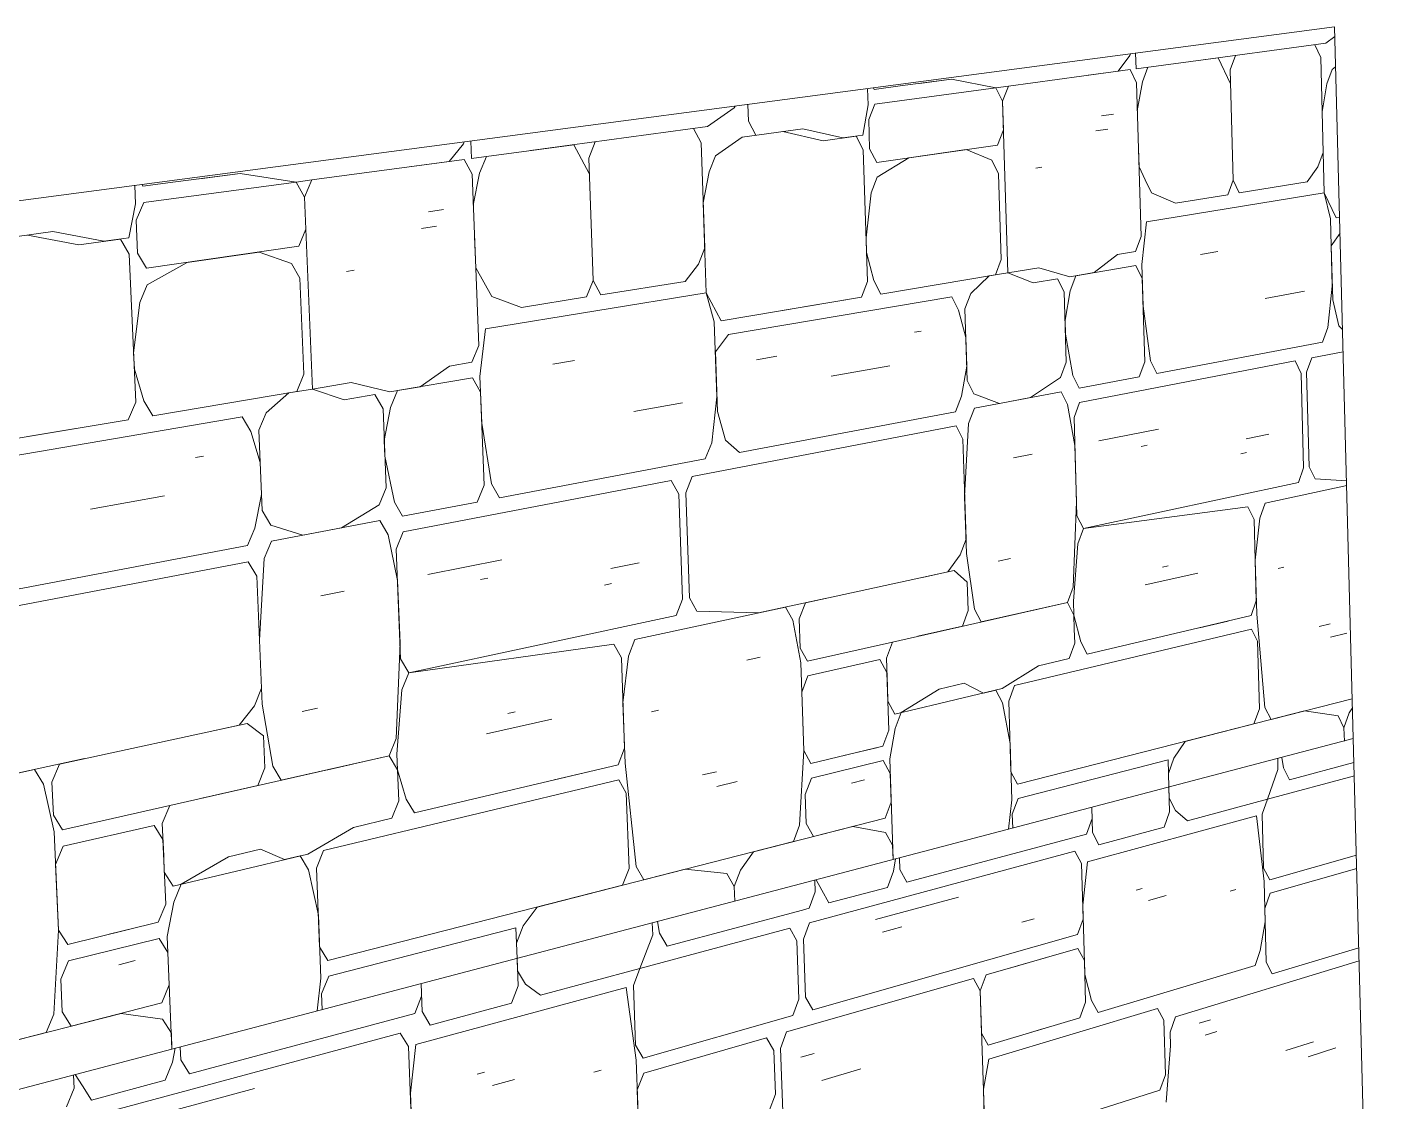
# Model space of a CAD drawing. Header units: inches. Extents: x 490.8 to 498.2, y -67.1 to -6.9.
# Drawn here: x 491.1469 to 491.2753, y -7.5239 to -7.4216 of the extents above; entities that cross this region are included whole.
import ezdxf

# ---------------------------------------------------------------- set-up
doc = ezdxf.new("R2010")
doc.units = ezdxf.units.IN
doc.header["$MEASUREMENT"] = 0
for name, color, linetype, lineweight in [('A-WALL', 113, 'Continuous', 13), ('A-WALL-PATT', 111, 'Continuous', 13), ('L-SITE-WALL', 31, 'Continuous', 13)]:
    doc.layers.add(name, color=color, linetype=linetype, lineweight=lineweight)

# ---------------------------------------------------------------- blocks, each defined once
blk = doc.blocks.new('FP_4-Entry')
at = {"layer": 'A-WALL-PATT', "lineweight": 9}
for p, q in [((491.27049, -7.42315), (491.27135, -7.4225)), ((491.25189, -7.42417), (491.25183, -7.42433)), ((491.25243, -7.42559), (491.25239, -7.42411)), ((491.25693, -7.42498), (491.27049, -7.42315)), ((491.26943, -7.42329), (491.27, -7.42451)), ((491.25073, -7.42582), (491.25183, -7.42433)), ((491.26025, -7.42453), (491.25243, -7.42559)), ((491.25304, -7.42684), (491.25356, -7.42543)), ((491.26142, -7.42701), (491.26025, -7.42453)), ((491.26138, -7.4257), (491.26189, -7.42431)), ((491.27, -7.42451), (491.27024, -7.43354)), ((491.27142, -7.4254), (491.27109, -7.42566)), ((491.23486, -7.42658), (491.22999, -7.42722)), ((491.23182, -7.42698), (491.23486, -7.42658)), ((491.23486, -7.42658), (491.23909, -7.42739)), ((491.25187, -7.42566), (491.24028, -7.42723)), ((491.24787, -7.4262), (491.25073, -7.42582)), ((491.25187, -7.42566), (491.25247, -7.42692)), ((491.26138, -7.4257), (491.26167, -7.43618)), ((491.27109, -7.42566), (491.27059, -7.42702)), ((491.22694, -7.42903), (491.22689, -7.42748)), ((491.22745, -7.4274), (491.22752, -7.42755)), ((491.22752, -7.42755), (491.22999, -7.42722)), ((491.23909, -7.42739), (491.22756, -7.42894)), ((491.23909, -7.42739), (491.24028, -7.42723)), ((491.23909, -7.42739), (491.23973, -7.42867)), ((491.23973, -7.42867), (491.24028, -7.42723)), ((491.25247, -7.42692), (491.2529, -7.44156)), ((491.25304, -7.42684), (491.25255, -7.42959)), ((491.27059, -7.42702), (491.27013, -7.42967)), ((491.21164, -7.43109), (491.2142, -7.42931)), ((491.2142, -7.42931), (491.21427, -7.42915)), ((491.21549, -7.42899), (491.21555, -7.43056)), ((491.22642, -7.43191), (491.22694, -7.42903)), ((491.22699, -7.43042), (491.22756, -7.42894)), ((491.23973, -7.42867), (491.24024, -7.44501)), ((491.23981, -7.4314), (491.23973, -7.42867)), ((491.21555, -7.43056), (491.21624, -7.4319)), ((491.22699, -7.43042), (491.22708, -7.43321)), ((491.24914, -7.43007), (491.25028, -7.42991)), ((491.27013, -7.42967), (491.27034, -7.4374)), ((491.1948, -7.43336), (491.21164, -7.43109)), ((491.21033, -7.43127), (491.21104, -7.43262)), ((491.22072, -7.43129), (491.21495, -7.43208)), ((491.21881, -7.43155), (491.22266, -7.43243)), ((491.22072, -7.43129), (491.22454, -7.43217)), ((491.22454, -7.43217), (491.22642, -7.43191)), ((491.23981, -7.4314), (491.23926, -7.43285)), ((491.2486, -7.4315), (491.24975, -7.43133)), ((491.18708, -7.43441), (491.18844, -7.43272)), ((491.18851, -7.43255), (491.18844, -7.43272)), ((491.1892, -7.43412), (491.18914, -7.43247)), ((491.19893, -7.43281), (491.1892, -7.43412)), ((491.2004, -7.43554), (491.19893, -7.43281)), ((491.20035, -7.43408), (491.20098, -7.43253)), ((491.21104, -7.43262), (491.21139, -7.44264)), ((491.21495, -7.43208), (491.2124, -7.43387)), ((491.22266, -7.43243), (491.22579, -7.43199)), ((491.22579, -7.43199), (491.22646, -7.4333)), ((491.22775, -7.43452), (491.23926, -7.43285)), ((491.25263, -7.43225), (491.25271, -7.43491)), ((491.1885, -7.43422), (491.174, -7.43617)), ((491.1835, -7.43489), (491.18708, -7.43441)), ((491.1885, -7.43422), (491.18926, -7.43561)), ((491.18997, -7.43551), (491.19061, -7.43393)), ((491.20035, -7.43408), (491.20078, -7.44575)), ((491.2124, -7.43387), (491.2118, -7.43539)), ((491.22646, -7.4333), (491.22687, -7.44584)), ((491.22708, -7.43321), (491.22775, -7.43452)), ((491.22779, -7.43591), (491.23082, -7.43407)), ((491.23082, -7.43407), (491.23628, -7.43328)), ((491.23628, -7.43328), (491.23871, -7.4343)), ((491.23871, -7.4343), (491.23935, -7.43558)), ((491.26974, -7.43491), (491.27024, -7.43354)), ((491.16718, -7.43554), (491.16105, -7.43635)), ((491.16336, -7.43605), (491.16718, -7.43554)), ((491.16718, -7.43554), (491.17251, -7.43637)), ((491.18926, -7.43561), (491.18989, -7.45193)), ((491.18997, -7.43551), (491.18937, -7.43858)), ((491.2118, -7.43539), (491.21124, -7.43835)), ((491.2396, -7.44375), (491.23935, -7.43558)), ((491.24289, -7.43505), (491.24347, -7.43496)), ((491.25271, -7.43491), (491.25331, -7.43616)), ((491.26974, -7.43491), (491.26871, -7.43636)), ((491.15722, -7.43844), (491.15715, -7.4367)), ((491.15785, -7.43661), (491.15794, -7.43677)), ((491.15794, -7.43677), (491.16105, -7.43635)), ((491.17251, -7.43637), (491.15801, -7.43833)), ((491.17251, -7.43637), (491.174, -7.43617)), ((491.17251, -7.43637), (491.17332, -7.4378)), ((491.17332, -7.4378), (491.174, -7.43617)), ((491.22722, -7.43739), (491.22779, -7.43591)), ((491.25331, -7.43616), (491.25391, -7.4374)), ((491.26167, -7.43618), (491.26116, -7.43757)), ((491.26167, -7.43618), (491.26225, -7.4374)), ((491.26871, -7.43636), (491.26225, -7.4374)), ((491.15729, -7.44), (491.15801, -7.43833)), ((491.17332, -7.4378), (491.17406, -7.45607)), ((491.17344, -7.44085), (491.17332, -7.4378)), ((491.22722, -7.43739), (491.22674, -7.44167)), ((491.25342, -7.44014), (491.27034, -7.4374)), ((491.25619, -7.43837), (491.25391, -7.4374)), ((491.26116, -7.43757), (491.25619, -7.43837)), ((491.27034, -7.4374), (491.27146, -7.43979)), ((491.27034, -7.4374), (491.27093, -7.43988)), ((491.15658, -7.44168), (491.15722, -7.43844)), ((491.18511, -7.43919), (491.18654, -7.43899)), ((491.21124, -7.43835), (491.21154, -7.44693)), ((491.15729, -7.44), (491.15743, -7.44313)), ((491.17344, -7.44085), (491.17276, -7.44248)), ((491.18445, -7.44079), (491.18588, -7.44058)), ((491.25342, -7.44014), (491.25298, -7.44421)), ((491.27093, -7.43988), (491.2711, -7.44629)), ((491.27146, -7.43979), (491.2718, -7.43974)), ((491.14937, -7.44109), (491.14206, -7.44209)), ((491.14695, -7.44142), (491.15183, -7.44234)), ((491.14937, -7.44109), (491.15421, -7.44201)), ((491.15183, -7.44234), (491.15579, -7.44179)), ((491.15421, -7.44201), (491.15658, -7.44168)), ((491.15579, -7.44179), (491.15664, -7.44324)), ((491.18949, -7.44155), (491.1896, -7.44452)), ((491.22674, -7.44167), (491.22678, -7.44306)), ((491.25237, -7.44298), (491.2529, -7.44156)), ((491.27184, -7.44124), (491.271, -7.44245)), ((491.15664, -7.44324), (491.15725, -7.45731)), ((491.15743, -7.44313), (491.15828, -7.44458)), ((491.15828, -7.44458), (491.17276, -7.44248)), ((491.16215, -7.44402), (491.16901, -7.44303)), ((491.16901, -7.44303), (491.17208, -7.44412)), ((491.21079, -7.44418), (491.21139, -7.44264)), ((491.22678, -7.44306), (491.22749, -7.44574)), ((491.24843, -7.44499), (491.25067, -7.44327)), ((491.25067, -7.44327), (491.25237, -7.44298)), ((491.25856, -7.44327), (491.26021, -7.44299)), ((491.271, -7.44245), (491.27114, -7.44757)), ((491.15834, -7.44614), (491.16215, -7.44402)), ((491.17208, -7.44412), (491.17288, -7.44553)), ((491.1896, -7.44452), (491.19036, -7.4459)), ((491.21079, -7.44418), (491.20952, -7.44582)), ((491.23905, -7.44521), (491.2396, -7.44375)), ((491.24024, -7.44501), (491.24317, -7.44452)), ((491.24317, -7.44452), (491.24612, -7.44538)), ((491.25241, -7.44431), (491.2467, -7.44528)), ((491.25241, -7.44431), (491.25301, -7.44554)), ((491.25298, -7.44421), (491.25309, -7.44819)), ((491.17326, -7.45467), (491.17288, -7.44553)), ((491.17732, -7.44487), (491.17805, -7.44476)), ((491.19036, -7.4459), (491.19112, -7.44727)), ((491.20078, -7.44575), (491.20015, -7.44731)), ((491.20078, -7.44575), (491.20151, -7.4471)), ((491.20952, -7.44582), (491.20151, -7.4471)), ((491.22687, -7.44584), (491.2263, -7.44734)), ((491.22749, -7.44574), (491.22816, -7.44703)), ((491.22816, -7.44703), (491.23905, -7.44521)), ((491.23846, -7.44531), (491.23671, -7.44697)), ((491.24024, -7.44501), (491.23846, -7.44531)), ((491.23846, -7.44531), (491.23905, -7.44521)), ((491.24263, -7.44597), (491.24024, -7.44501)), ((491.24496, -7.44557), (491.24263, -7.44597)), ((491.24496, -7.44557), (491.24558, -7.44682)), ((491.24612, -7.44538), (491.24843, -7.44499)), ((491.24616, -7.44672), (491.2467, -7.44528)), ((491.25325, -7.45349), (491.25301, -7.44554)), ((491.15763, -7.44782), (491.15834, -7.44614)), ((491.19053, -7.45034), (491.21154, -7.44693)), ((491.19397, -7.4483), (491.19112, -7.44727)), ((491.20015, -7.44731), (491.19397, -7.4483)), ((491.21154, -7.44693), (491.21295, -7.44957)), ((491.21154, -7.44693), (491.2123, -7.44968)), ((491.21365, -7.45088), (491.23491, -7.44728)), ((491.23491, -7.44728), (491.23555, -7.44855)), ((491.23615, -7.44844), (491.23671, -7.44697)), ((491.24579, -7.45353), (491.24558, -7.44682)), ((491.24616, -7.44672), (491.24567, -7.44951)), ((491.26471, -7.44744), (491.26846, -7.44677)), ((491.2711, -7.44629), (491.27068, -7.45023)), ((491.15763, -7.44782), (491.15705, -7.45263)), ((491.21295, -7.44957), (491.2263, -7.44734)), ((491.2263, -7.44734), (491.21875, -7.4486)), ((491.23555, -7.44855), (491.23624, -7.45118)), ((491.23615, -7.44844), (491.23637, -7.45527)), ((491.25309, -7.44819), (491.25381, -7.45338)), ((491.27114, -7.44757), (491.27173, -7.45004)), ((491.2123, -7.44968), (491.21255, -7.4568)), ((491.24567, -7.44951), (491.24571, -7.45085)), ((491.19053, -7.45034), (491.19, -7.45489)), ((491.21365, -7.45088), (491.2124, -7.45253)), ((491.23136, -7.45065), (491.23197, -7.45055)), ((491.24571, -7.45085), (491.24641, -7.45477)), ((491.27068, -7.45023), (491.27018, -7.45161)), ((491.27173, -7.45004), (491.27208, -7.45039)), ((491.18924, -7.45353), (491.18989, -7.45193)), ((491.23624, -7.45118), (491.23633, -7.45391)), ((491.25441, -7.4546), (491.27018, -7.45161)), ((491.15705, -7.45263), (491.15712, -7.45419)), ((491.18712, -7.45389), (491.18924, -7.45353)), ((491.19695, -7.45372), (491.19901, -7.45337)), ((491.2124, -7.45253), (491.2126, -7.45822)), ((491.21633, -7.45328), (491.21825, -7.45294)), ((491.24525, -7.45498), (491.24579, -7.45353)), ((491.24706, -7.45734), (491.26756, -7.4534)), ((491.25272, -7.45492), (491.25325, -7.45349)), ((491.25441, -7.4546), (491.25381, -7.45338)), ((491.26756, -7.4534), (491.26813, -7.45459)), ((491.26916, -7.4531), (491.26866, -7.45448)), ((491.26916, -7.4531), (491.27214, -7.45253)), ((491.15712, -7.45419), (491.15803, -7.45718)), ((491.17258, -7.45632), (491.17326, -7.45467)), ((491.1893, -7.45501), (491.18217, -7.45622)), ((491.18432, -7.45586), (491.18712, -7.45389)), ((491.1893, -7.45501), (491.19006, -7.45637)), ((491.19, -7.45489), (491.19017, -7.45933)), ((491.22341, -7.45485), (491.229, -7.45385)), ((491.23633, -7.45391), (491.23581, -7.45675)), ((491.24238, -7.45688), (491.24525, -7.45498)), ((491.24641, -7.45477), (491.24702, -7.456)), ((491.24702, -7.456), (491.25272, -7.45492)), ((491.26813, -7.45459), (491.26837, -7.46358)), ((491.26866, -7.45448), (491.2689, -7.46347)), ((491.17406, -7.45607), (491.17183, -7.45644)), ((491.17406, -7.45607), (491.17775, -7.45545)), ((491.17707, -7.45709), (491.17406, -7.45607)), ((491.17775, -7.45545), (491.18144, -7.45635)), ((491.18144, -7.45635), (491.18432, -7.45586)), ((491.1815, -7.45784), (491.18217, -7.45622)), ((491.23637, -7.45527), (491.23701, -7.45652)), ((491.15725, -7.45731), (491.15654, -7.459)), ((491.15803, -7.45718), (491.15888, -7.45861)), ((491.15888, -7.45861), (491.17258, -7.45632)), ((491.17183, -7.45644), (491.16965, -7.45835)), ((491.17183, -7.45644), (491.17258, -7.45632)), ((491.17999, -7.45659), (491.17707, -7.45709)), ((491.17999, -7.45659), (491.18078, -7.45797)), ((491.1904, -7.46523), (491.19006, -7.45637)), ((491.20463, -7.45822), (491.20927, -7.45739)), ((491.21255, -7.4568), (491.21205, -7.46119)), ((491.23581, -7.45675), (491.23526, -7.45823)), ((491.23701, -7.45652), (491.23943, -7.45744)), ((491.24529, -7.45633), (491.23705, -7.45789)), ((491.23943, -7.45744), (491.24238, -7.45688)), ((491.24529, -7.45633), (491.24591, -7.45756)), ((491.24591, -7.45756), (491.24661, -7.46146)), ((491.24653, -7.45878), (491.24706, -7.45734)), ((491.14055, -7.46328), (491.16739, -7.45873)), ((491.16739, -7.45873), (491.16821, -7.46013)), ((491.16896, -7.46), (491.16965, -7.45835)), ((491.18108, -7.46547), (491.18078, -7.45797)), ((491.1815, -7.45784), (491.1809, -7.46097)), ((491.2126, -7.45822), (491.21335, -7.46095)), ((491.21469, -7.46212), (491.23526, -7.45823)), ((491.2365, -7.45936), (491.23705, -7.45789)), ((491.24681, -7.46814), (491.24653, -7.45878)), ((491.13965, -7.46182), (491.15654, -7.459)), ((491.15654, -7.459), (491.147, -7.46059)), ((491.16821, -7.46013), (491.16909, -7.46306)), ((491.16896, -7.46), (491.16928, -7.46764)), ((491.19017, -7.45933), (491.1911, -7.4651)), ((491.21018, -7.46441), (491.2353, -7.45959)), ((491.2353, -7.45959), (491.23594, -7.46084)), ((491.2365, -7.45936), (491.23612, -7.46629)), ((491.2489, -7.461), (491.25456, -7.45988)), ((491.1809, -7.46097), (491.18096, -7.46247)), ((491.21205, -7.46119), (491.21144, -7.46273)), ((491.21335, -7.46095), (491.21469, -7.46212)), ((491.23594, -7.46084), (491.23625, -7.47037)), ((491.25291, -7.46153), (491.25348, -7.46142)), ((491.2629, -7.46082), (491.26506, -7.46038)), ((491.16294, -7.46259), (491.16371, -7.46246)), ((491.18096, -7.46247), (491.18186, -7.46683)), ((491.24078, -7.46262), (491.24254, -7.46227)), ((491.24661, -7.46146), (491.24677, -7.4668)), ((491.26239, -7.46223), (491.26294, -7.46212)), ((491.16909, -7.46306), (491.16921, -7.46612)), ((491.19186, -7.46644), (491.21144, -7.46273)), ((491.26837, -7.46358), (491.26788, -7.46497)), ((491.2689, -7.46347), (491.26947, -7.46463)), ((491.1827, -7.46968), (491.20821, -7.46479)), ((491.18975, -7.46684), (491.1904, -7.46523)), ((491.19186, -7.46644), (491.1911, -7.4651)), ((491.20821, -7.46479), (491.20892, -7.46609)), ((491.21018, -7.46441), (491.20958, -7.46596)), ((491.24742, -7.46935), (491.26788, -7.46497)), ((491.27247, -7.46527), (491.2647, -7.46695)), ((491.26947, -7.46463), (491.27246, -7.4648)), ((491.15294, -7.4675), (491.15999, -7.46623)), ((491.16921, -7.46612), (491.16859, -7.46931)), ((491.18041, -7.4671), (491.18108, -7.46547)), ((491.20892, -7.46609), (491.20928, -7.47608)), ((491.20958, -7.46596), (491.20993, -7.47594)), ((491.23612, -7.46629), (491.23629, -7.47173)), ((491.16928, -7.46764), (491.17009, -7.46903)), ((491.17683, -7.46929), (491.18041, -7.4671)), ((491.18186, -7.46683), (491.18264, -7.46819)), ((491.18264, -7.46819), (491.18975, -7.46684)), ((491.24677, -7.4668), (491.24643, -7.47493)), ((491.26308, -7.4673), (491.24742, -7.46935)), ((491.26308, -7.4673), (491.26366, -7.46848)), ((491.2642, -7.46836), (491.2647, -7.46695)), ((491.17009, -7.46903), (491.17314, -7.46999)), ((491.18047, -7.4686), (491.17016, -7.47055)), ((491.18047, -7.4686), (491.18126, -7.46996)), ((491.24742, -7.46935), (491.24681, -7.46814)), ((491.26387, -7.47623), (491.26366, -7.46848)), ((491.2642, -7.46836), (491.26376, -7.47235)), ((491.16859, -7.46931), (491.1679, -7.47098)), ((491.17314, -7.46999), (491.17683, -7.46929)), ((491.18126, -7.46996), (491.18216, -7.4743)), ((491.18204, -7.47131), (491.1827, -7.46968)), ((491.23625, -7.47037), (491.23569, -7.47186)), ((491.24689, -7.47081), (491.24742, -7.46935)), ((491.14195, -7.47589), (491.1679, -7.47098)), ((491.16947, -7.47222), (491.17016, -7.47055)), ((491.18245, -7.48175), (491.18204, -7.47131)), ((491.24689, -7.47081), (491.24647, -7.47627)), ((491.13624, -7.47859), (491.16796, -7.47251)), ((491.16796, -7.47251), (491.16878, -7.47389)), ((491.16947, -7.47222), (491.16903, -7.47998)), ((491.18503, -7.47373), (491.19208, -7.47232)), ((491.20247, -7.47316), (491.20515, -7.47261)), ((491.23453, -7.47348), (491.23569, -7.47186)), ((491.23629, -7.47173), (491.23706, -7.47703)), ((491.2393, -7.47245), (491.24049, -7.47219)), ((491.25494, -7.47303), (491.2555, -7.4729)), ((491.26376, -7.47235), (491.26391, -7.47752)), ((491.16878, -7.47389), (491.16923, -7.48455)), ((491.19004, -7.47421), (491.19074, -7.47407)), ((491.22097, -7.47641), (491.23513, -7.47335)), ((491.23211, -7.474), (491.23453, -7.47348)), ((491.23513, -7.47335), (491.23637, -7.47445)), ((491.2533, -7.47472), (491.25831, -7.47359)), ((491.26595, -7.47315), (491.26649, -7.47303)), ((491.17487, -7.47575), (491.17707, -7.47531)), ((491.18216, -7.4743), (491.1824, -7.48026)), ((491.20185, -7.47474), (491.20252, -7.4746)), ((491.23637, -7.47445), (491.23646, -7.47716)), ((491.2459, -7.4764), (491.24643, -7.47493)), ((491.21907, -7.47683), (491.20474, -7.47993)), ((491.20928, -7.47608), (491.20867, -7.47764)), ((491.20993, -7.47594), (491.21064, -7.47722)), ((491.21652, -7.47738), (491.22286, -7.47601)), ((491.21907, -7.47683), (491.21976, -7.47809)), ((491.22039, -7.47795), (491.22097, -7.47641)), ((491.2459, -7.4764), (491.22924, -7.48016)), ((491.2377, -7.47825), (491.2459, -7.4764)), ((491.24651, -7.4776), (491.2459, -7.4764)), ((491.24647, -7.47627), (491.24651, -7.4776)), ((491.26387, -7.47623), (491.26337, -7.47764)), ((491.18323, -7.48308), (491.20867, -7.47764)), ((491.21064, -7.47722), (491.21652, -7.47738)), ((491.22053, -7.48213), (491.21976, -7.47809)), ((491.22048, -7.48074), (491.22039, -7.47795)), ((491.23646, -7.47716), (491.23591, -7.47866)), ((491.23706, -7.47703), (491.2377, -7.47825)), ((491.24124, -7.47745), (491.243, -7.47705)), ((491.24655, -7.47893), (491.24651, -7.4776)), ((491.24651, -7.4776), (491.24717, -7.48013)), ((491.24778, -7.48132), (491.26337, -7.47764)), ((491.26391, -7.47752), (491.26469, -7.48639)), ((491.23591, -7.47866), (491.23168, -7.47961)), ((491.2329, -7.47934), (491.23471, -7.47893)), ((491.24086, -7.48431), (491.2634, -7.47893)), ((491.24655, -7.47893), (491.24659, -7.48026)), ((491.25846, -7.4788), (491.26119, -7.47816)), ((491.2634, -7.47893), (491.26398, -7.48009)), ((491.26984, -7.47868), (491.2709, -7.47843)), ((491.27093, -7.4797), (491.2725, -7.47932)), ((491.16903, -7.47998), (491.16929, -7.48607)), ((491.1824, -7.48026), (491.18203, -7.48934)), ((491.20273, -7.48036), (491.18323, -7.48308)), ((491.20273, -7.48036), (491.20346, -7.48165)), ((491.20413, -7.48151), (491.20474, -7.47993)), ((491.22116, -7.48199), (491.22924, -7.48016)), ((491.22924, -7.48016), (491.22868, -7.48168)), ((491.24659, -7.48026), (491.24606, -7.48173)), ((491.24717, -7.48013), (491.24778, -7.48132)), ((491.26416, -7.48653), (491.26398, -7.48009)), ((491.18323, -7.48308), (491.18245, -7.48175)), ((491.20377, -7.49026), (491.20346, -7.48165)), ((491.20413, -7.48151), (491.20361, -7.48596)), ((491.21538, -7.48188), (491.21667, -7.48159)), ((491.22048, -7.48074), (491.22116, -7.48199)), ((491.22806, -7.48182), (491.22121, -7.48338)), ((491.22806, -7.48182), (491.22872, -7.48305)), ((491.22868, -7.48168), (491.22877, -7.48443)), ((491.24606, -7.48173), (491.24316, -7.48241)), ((491.18257, -7.48472), (491.18323, -7.48308)), ((491.22082, -7.49049), (491.22053, -7.48213)), ((491.2289, -7.48854), (491.22872, -7.48305)), ((491.22877, -7.48443), (491.22872, -7.48305)), ((491.24316, -7.48241), (491.23968, -7.48459)), ((491.16923, -7.48455), (491.16854, -7.48623)), ((491.22063, -7.48492), (491.22121, -7.48338)), ((491.22877, -7.48443), (491.22881, -7.4858)), ((491.23368, -7.48465), (491.23608, -7.48408)), ((491.23608, -7.48408), (491.23791, -7.48501)), ((491.24032, -7.48579), (491.24086, -7.48431)), ((491.18257, -7.48472), (491.18209, -7.49083)), ((491.22063, -7.48492), (491.22082, -7.49049)), ((491.22881, -7.4858), (491.22947, -7.48703)), ((491.23008, -7.48688), (491.23368, -7.48465)), ((491.23968, -7.48459), (491.23372, -7.48601)), ((491.23791, -7.48501), (491.23909, -7.48473)), ((491.23909, -7.48473), (491.23973, -7.48594)), ((491.24032, -7.48579), (491.24052, -7.49251)), ((491.26527, -7.48754), (491.273, -7.48556)), ((491.16709, -7.48807), (491.16854, -7.48623)), ((491.16929, -7.48607), (491.17029, -7.49197)), ((491.17308, -7.48678), (491.17456, -7.48646)), ((491.19264, -7.48697), (491.19334, -7.48681)), ((491.20361, -7.48596), (491.20382, -7.4917)), ((491.20633, -7.48679), (491.207, -7.48664)), ((491.22947, -7.48703), (491.23372, -7.48601)), ((491.22951, -7.4884), (491.23008, -7.48688)), ((491.23973, -7.48594), (491.24044, -7.48983)), ((491.2571, -7.48963), (491.26846, -7.48672)), ((491.26416, -7.48653), (491.26365, -7.48795)), ((491.26469, -7.48639), (491.26527, -7.48754)), ((491.26846, -7.48672), (491.27166, -7.48718)), ((491.2727, -7.48691), (491.27221, -7.48831)), ((491.2727, -7.48691), (491.27303, -7.48642)), ((491.15001, -7.49177), (491.16785, -7.48791)), ((491.16405, -7.48873), (491.16709, -7.48807)), ((491.16785, -7.48791), (491.16942, -7.4891)), ((491.19061, -7.4889), (491.19684, -7.48749)), ((491.24115, -7.4937), (491.26365, -7.48795)), ((491.27166, -7.48718), (491.27221, -7.48831)), ((491.27221, -7.48831), (491.27225, -7.48958)), ((491.27221, -7.48831), (491.27225, -7.48958)), ((491.16942, -7.4891), (491.16954, -7.49214)), ((491.18137, -7.49099), (491.18203, -7.48934)), ((491.22833, -7.49007), (491.2289, -7.48854)), ((491.22951, -7.4884), (491.22899, -7.49129)), ((491.25603, -7.49122), (491.2571, -7.48963)), ((491.27225, -7.48958), (491.27225, -7.48958)), ((491.18209, -7.49083), (491.18215, -7.49232)), ((491.20377, -7.49026), (491.20315, -7.49186)), ((491.22042, -7.4976), (491.22082, -7.49049)), ((491.22082, -7.49049), (491.22149, -7.49173)), ((491.22149, -7.49173), (491.22833, -7.49007)), ((491.22462, -7.49097), (491.22772, -7.49022)), ((491.24044, -7.48983), (491.24061, -7.49519)), ((491.14438, -7.49299), (491.15239, -7.49125)), ((491.14928, -7.49351), (491.15001, -7.49177)), ((491.18137, -7.49099), (491.16048, -7.49572)), ((491.16954, -7.49214), (491.16886, -7.49383)), ((491.17029, -7.49197), (491.1711, -7.49332)), ((491.1711, -7.49332), (491.18137, -7.49099)), ((491.17554, -7.49231), (491.17774, -7.49181)), ((491.18215, -7.49232), (491.18137, -7.49099)), ((491.18376, -7.49643), (491.20315, -7.49186)), ((491.20382, -7.4917), (491.20486, -7.50154)), ((491.22154, -7.49312), (491.22838, -7.49144)), ((491.22838, -7.49144), (491.22904, -7.49266)), ((491.22899, -7.49129), (491.22931, -7.50087)), ((491.2412, -7.49504), (491.25547, -7.49136)), ((491.25547, -7.49136), (491.25555, -7.49397)), ((491.25551, -7.49266), (491.25603, -7.49122)), ((491.14761, -7.49229), (491.12943, -7.49622)), ((491.14761, -7.49229), (491.14848, -7.49369)), ((491.14942, -7.49664), (491.14928, -7.49351)), ((491.17512, -7.49999), (491.20321, -7.49329)), ((491.18221, -7.4938), (491.18215, -7.49232)), ((491.18215, -7.49232), (491.18299, -7.49512)), ((491.19706, -7.49329), (491.20046, -7.49249)), ((491.20321, -7.49329), (491.20393, -7.49456)), ((491.21119, -7.49281), (491.2125, -7.4925)), ((491.21255, -7.49391), (491.21449, -7.49344)), ((491.22096, -7.49466), (491.22154, -7.49312)), ((491.22534, -7.49358), (491.22658, -7.49327)), ((491.22913, -7.4954), (491.22904, -7.49266)), ((491.24052, -7.49251), (491.24115, -7.4937)), ((491.25555, -7.49397), (491.25551, -7.49266)), ((491.14949, -7.49821), (491.14848, -7.49369)), ((491.16886, -7.49383), (491.16355, -7.49502)), ((491.16508, -7.49468), (491.16735, -7.49417)), ((491.18221, -7.4938), (491.18227, -7.49529)), ((491.20419, -7.50171), (491.20393, -7.49456)), ((491.22096, -7.49466), (491.22105, -7.49744)), ((491.25555, -7.49397), (491.25555, -7.49397)), ((491.25555, -7.49397), (491.25555, -7.49397)), ((491.15029, -7.49803), (491.16048, -7.49572)), ((491.16048, -7.49572), (491.15977, -7.49743)), ((491.18227, -7.49529), (491.18161, -7.49694)), ((491.18299, -7.49512), (491.18376, -7.49643)), ((491.22913, -7.4954), (491.22856, -7.49692)), ((491.24061, -7.49519), (491.2403, -7.49798)), ((491.24065, -7.49654), (491.2412, -7.49504)), ((491.14942, -7.49664), (491.15029, -7.49803)), ((491.18161, -7.49694), (491.17798, -7.4978)), ((491.22173, -7.49867), (491.22856, -7.49692)), ((491.24069, -7.49788), (491.24065, -7.49654)), ((491.14991, -7.50758), (491.14949, -7.49821)), ((491.159, -7.49761), (491.15036, -7.49959)), ((491.159, -7.49761), (491.15984, -7.49897)), ((491.15977, -7.49743), (491.15991, -7.50051)), ((491.17798, -7.4978), (491.17364, -7.50034)), ((491.21602, -7.50013), (491.22547, -7.49771)), ((491.22042, -7.4976), (491.21984, -7.49915)), ((491.22105, -7.49744), (491.22173, -7.49867)), ((491.22547, -7.49771), (491.2286, -7.49829)), ((491.2286, -7.49829), (491.22926, -7.4995)), ((491.24069, -7.49788), (491.24069, -7.49788)), ((491.14963, -7.50133), (491.15036, -7.49959)), ((491.16011, -7.50512), (491.15984, -7.49897)), ((491.15991, -7.50051), (491.15984, -7.49897)), ((491.16609, -7.5006), (491.16911, -7.49989)), ((491.16911, -7.49989), (491.17141, -7.50087)), ((491.20558, -7.5028), (491.21984, -7.49915)), ((491.22931, -7.50087), (491.22926, -7.4995)), ((491.15991, -7.50051), (491.15997, -7.50205)), ((491.16158, -7.50322), (491.16609, -7.5006)), ((491.17364, -7.50034), (491.16616, -7.50213)), ((491.17141, -7.50087), (491.1729, -7.50052)), ((491.1729, -7.50052), (491.1737, -7.50184)), ((491.17444, -7.50167), (491.17512, -7.49999)), ((491.21478, -7.50186), (491.21602, -7.50013)), ((491.22931, -7.50087), (491.22931, -7.50087)), ((491.14963, -7.50133), (491.14991, -7.50758)), ((491.15997, -7.50205), (491.16081, -7.5034)), ((491.16081, -7.5034), (491.16616, -7.50213)), ((491.1737, -7.50184), (491.17463, -7.50617)), ((491.17444, -7.50167), (491.17475, -7.50917)), ((491.19544, -7.50539), (491.20954, -7.50179)), ((491.20419, -7.50171), (491.20358, -7.50331)), ((491.20486, -7.50154), (491.20558, -7.5028)), ((491.20954, -7.50179), (491.21349, -7.50219)), ((491.21349, -7.50219), (491.21419, -7.50343)), ((491.21478, -7.50186), (491.21419, -7.50343)), ((491.16088, -7.50493), (491.16158, -7.50322)), ((491.17554, -7.51048), (491.20358, -7.50331)), ((491.21419, -7.50343), (491.21424, -7.50483)), ((491.21419, -7.50343), (491.21424, -7.50483)), ((491.16088, -7.50493), (491.16024, -7.50819)), ((491.21424, -7.50483), (491.21424, -7.50483)), ((491.1594, -7.50684), (491.16011, -7.50512)), ((491.17463, -7.50617), (491.17487, -7.51216)), ((491.19411, -7.50719), (491.19544, -7.50539)), ((491.14946, -7.51557), (491.14991, -7.50758)), ((491.14991, -7.50758), (491.15078, -7.50894)), ((491.15078, -7.50894), (491.1594, -7.50684)), ((491.15473, -7.50798), (491.15863, -7.50703)), ((491.17561, -7.51197), (491.19342, -7.50737)), ((491.19342, -7.50737), (491.19353, -7.51028)), ((491.19348, -7.50883), (491.19411, -7.50719)), ((491.15085, -7.5105), (491.15947, -7.50838)), ((491.15947, -7.50838), (491.16031, -7.50972)), ((491.16024, -7.50819), (491.1607, -7.51891)), ((491.19353, -7.51028), (491.19348, -7.50883)), ((491.16044, -7.51279), (491.16031, -7.50972)), ((491.17475, -7.50917), (491.17554, -7.51048)), ((491.15012, -7.51225), (491.15085, -7.5105)), ((491.15565, -7.51088), (491.15721, -7.51049)), ((491.19353, -7.51028), (491.19353, -7.51028)), ((491.19353, -7.51028), (491.19353, -7.51028)), ((491.15012, -7.51225), (491.15026, -7.51537)), ((491.17487, -7.51216), (491.1745, -7.51528)), ((491.17493, -7.51366), (491.17561, -7.51197)), ((491.16044, -7.51279), (491.15973, -7.51452)), ((491.17499, -7.51515), (491.17493, -7.51366)), ((491.15112, -7.51672), (491.15973, -7.51452)), ((491.17499, -7.51515), (491.17499, -7.51515)), ((491.1439, -7.51856), (491.15585, -7.51551)), ((491.14946, -7.51557), (491.14874, -7.51733)), ((491.15026, -7.51537), (491.15112, -7.51672)), ((491.15585, -7.51551), (491.1598, -7.51605)), ((491.1598, -7.51605), (491.16064, -7.51738)), ((491.13066, -7.52195), (491.14874, -7.51733)), ((491.1607, -7.51891), (491.16064, -7.51738)), ((491.1607, -7.51891), (491.1607, -7.51891))]:
    blk.add_line(p, q, dxfattribs=at)
blk = doc.blocks.new('FP_5-Entry')
at = {"layer": 'A-WALL-PATT', "lineweight": 9}
for p, q in [((491.26593, -7.49228), (491.26591, -7.49124)), ((491.2663, -7.49114), (491.26647, -7.49214)), ((491.26647, -7.49214), (491.26704, -7.49327)), ((491.26704, -7.49327), (491.27316, -7.49164)), ((491.26593, -7.49228), (491.26493, -7.49513)), ((491.26493, -7.49513), (491.2732, -7.4929)), ((491.25555, -7.49397), (491.25561, -7.49633)), ((491.25555, -7.49397), (491.25558, -7.49502)), ((491.24829, -7.49829), (491.24822, -7.4959)), ((491.25558, -7.49502), (491.25617, -7.49618)), ((491.25731, -7.49718), (491.26493, -7.49513)), ((491.26443, -7.49655), (491.26493, -7.49513)), ((491.24772, -7.49844), (491.24825, -7.49697)), ((491.2478, -7.50108), (491.26389, -7.4967)), ((491.25561, -7.49633), (491.2551, -7.49778)), ((491.25617, -7.49618), (491.25731, -7.49718)), ((491.26389, -7.4967), (491.26461, -7.50296)), ((491.26443, -7.49655), (491.26457, -7.50168)), ((491.23061, -7.50302), (491.24772, -7.49844)), ((491.24829, -7.49829), (491.2489, -7.49945)), ((491.2489, -7.49945), (491.2551, -7.49778)), ((491.22137, -7.50688), (491.24661, -7.50007)), ((491.22934, -7.50198), (491.22955, -7.5008)), ((491.22995, -7.50181), (491.22992, -7.50071)), ((491.24661, -7.50007), (491.24723, -7.50124)), ((491.2478, -7.50108), (491.24735, -7.5052)), ((491.26515, -7.50281), (491.2734, -7.50046)), ((491.22934, -7.50198), (491.22878, -7.50351)), ((491.22995, -7.50181), (491.23061, -7.50302)), ((491.24723, -7.50124), (491.24739, -7.50653)), ((491.26457, -7.50168), (491.26515, -7.50281)), ((491.27343, -7.50172), (491.26518, -7.50408)), ((491.22187, -7.50283), (491.22191, -7.50395)), ((491.22254, -7.50378), (491.22199, -7.50279)), ((491.22254, -7.50378), (491.22321, -7.50499)), ((491.22321, -7.50499), (491.22878, -7.50351)), ((491.25245, -7.50378), (491.25301, -7.50362)), ((491.26137, -7.50388), (491.26191, -7.50373)), ((491.26461, -7.50296), (491.26471, -7.50679)), ((491.22191, -7.50395), (491.22133, -7.5055)), ((491.22764, -7.50657), (491.23552, -7.50443)), ((491.25361, -7.50477), (491.25529, -7.5043)), ((491.26468, -7.50552), (491.26518, -7.50408)), ((491.20781, -7.50911), (491.2207, -7.50567)), ((491.22133, -7.5055), (491.2207, -7.50567)), ((491.24735, -7.5052), (491.24755, -7.5118)), ((491.26468, -7.50552), (491.26482, -7.51063)), ((491.20521, -7.51124), (491.21948, -7.50739)), ((491.20644, -7.50804), (491.20639, -7.5069)), ((491.20688, -7.50677), (491.2071, -7.50787)), ((491.22016, -7.50861), (491.21948, -7.50739)), ((491.22137, -7.50688), (491.22079, -7.50844)), ((491.2283, -7.50777), (491.23013, -7.50727)), ((491.24156, -7.50682), (491.24273, -7.5065)), ((491.24739, -7.50653), (491.24685, -7.50801)), ((491.26471, -7.50679), (491.26425, -7.50951)), ((491.20644, -7.50804), (491.20521, -7.51124)), ((491.2071, -7.50787), (491.20781, -7.50911)), ((491.22035, -7.51415), (491.22016, -7.50861)), ((491.22079, -7.50844), (491.22098, -7.51397)), ((491.24685, -7.50801), (491.22166, -7.51518)), ((491.23816, -7.51184), (491.24689, -7.50933)), ((491.24051, -7.51116), (491.24401, -7.51016)), ((491.24689, -7.50933), (491.24751, -7.51049)), ((491.26425, -7.50951), (491.26375, -7.51095)), ((491.27363, -7.50926), (491.26539, -7.51174)), ((491.19353, -7.51028), (491.19363, -7.5129)), ((491.19353, -7.51028), (491.19358, -7.51145)), ((491.19358, -7.51145), (491.19433, -7.51272)), ((491.19576, -7.51379), (491.20521, -7.51124)), ((491.2046, -7.51285), (491.20521, -7.51124)), ((491.24751, -7.51049), (491.24763, -7.51444)), ((491.24881, -7.51542), (491.26375, -7.51095)), ((491.27366, -7.51051), (491.25618, -7.51583)), ((491.26539, -7.51174), (491.26482, -7.51063)), ((491.18451, -7.51534), (491.18441, -7.51268)), ((491.19433, -7.51272), (491.19576, -7.51379)), ((491.21918, -7.51728), (491.23697, -7.51218)), ((491.23697, -7.51218), (491.23761, -7.51335)), ((491.23761, -7.51335), (491.23816, -7.51184)), ((491.24755, -7.5118), (491.2482, -7.51427)), ((491.1838, -7.51553), (491.18445, -7.51387)), ((491.18391, -7.51848), (491.20393, -7.51303)), ((491.19363, -7.5129), (491.193, -7.51454)), ((491.20393, -7.51303), (491.20486, -7.51996)), ((491.2046, -7.51285), (491.20481, -7.51854)), ((491.22098, -7.51397), (491.22166, -7.51518)), ((491.23773, -7.51738), (491.23761, -7.51335)), ((491.23761, -7.51335), (491.23803, -7.52675)), ((491.18451, -7.51534), (491.18528, -7.51662)), ((491.18528, -7.51662), (491.193, -7.51454)), ((491.21977, -7.51572), (491.22035, -7.51415)), ((491.23841, -7.51988), (491.25448, -7.51503)), ((491.24763, -7.51444), (491.24709, -7.51593)), ((491.2482, -7.51427), (491.24881, -7.51542)), ((491.25448, -7.51503), (491.25507, -7.51616)), ((491.16236, -7.52127), (491.1838, -7.51553)), ((491.20552, -7.51977), (491.21977, -7.51572)), ((491.24709, -7.51593), (491.23837, -7.51854)), ((491.25507, -7.51616), (491.25522, -7.52136)), ((491.25618, -7.51583), (491.25566, -7.51729)), ((491.25842, -7.51645), (491.25952, -7.51611)), ((491.15073, -7.52594), (491.18242, -7.51739)), ((491.18242, -7.51739), (491.1832, -7.51867)), ((491.21728, -7.51783), (491.20558, -7.52119)), ((491.21796, -7.51904), (491.21728, -7.51783)), ((491.2186, -7.51885), (491.21918, -7.51728)), ((491.23837, -7.51854), (491.23773, -7.51738)), ((491.24072, -7.51783), (491.24364, -7.51696)), ((491.2557, -7.51859), (491.25566, -7.51729)), ((491.25901, -7.51757), (491.2601, -7.51723)), ((491.16076, -7.52015), (491.16101, -7.51883)), ((491.16153, -7.51994), (491.16147, -7.51871)), ((491.1832, -7.51867), (491.18344, -7.52456)), ((491.18391, -7.51848), (491.18338, -7.52309)), ((491.20481, -7.51854), (491.20552, -7.51977)), ((491.21811, -7.5232), (491.21796, -7.51904)), ((491.2186, -7.51885), (491.21908, -7.5327)), ((491.2553, -7.52395), (491.2557, -7.51859)), ((491.26667, -7.51904), (491.26931, -7.51821)), ((491.26882, -7.51964), (491.27144, -7.5188)), ((491.16076, -7.52015), (491.16005, -7.52188)), ((491.16153, -7.51994), (491.16236, -7.52127)), ((491.20486, -7.51996), (491.20502, -7.52422)), ((491.22054, -7.51969), (491.2218, -7.51932)), ((491.2379, -7.52273), (491.23841, -7.51988)), ((491.15133, -7.52138), (491.15139, -7.52263)), ((491.15218, -7.52242), (491.15148, -7.52134)), ((491.18974, -7.52131), (491.19044, -7.52112)), ((491.20084, -7.5211), (491.20152, -7.52091)), ((491.20496, -7.5228), (491.20558, -7.52119)), ((491.22252, -7.52189), (491.22625, -7.52078)), ((491.25522, -7.52136), (491.2547, -7.52283)), ((491.15139, -7.52263), (491.15066, -7.52439)), ((491.15218, -7.52242), (491.15304, -7.52376)), ((491.15304, -7.52376), (491.16005, -7.52188)), ((491.15864, -7.52536), (491.16855, -7.52266)), ((491.19119, -7.52238), (491.19328, -7.52179)), ((491.20496, -7.5228), (491.20517, -7.52847)), ((491.23799, -7.52541), (491.2379, -7.52273)), ((491.2547, -7.52283), (491.23925, -7.52771)), ((491.18338, -7.52309), (491.18367, -7.53045)), ((491.21752, -7.52478), (491.21811, -7.5232))]:
    blk.add_line(p, q, dxfattribs=at)

msp = doc.modelspace()

# ---------------------------------------------------------------- linework, layer by layer
at = {"layer": 'A-WALL'}
for p, q in [((490.78492, -7.48591), (491.27132, -7.4216)), ((491.27132, -7.4216), (491.2731, -7.48935))]:
    msp.add_line(p, q, dxfattribs=at)
at = {"layer": 'L-SITE-WALL'}
for p, q in [((491.27132, -7.4216), (490.78492, -7.48591)), ((490.78465, -7.61781), (491.2731, -7.48935)), ((491.27539, -7.57638), (491.2731, -7.48935))]:
    msp.add_line(p, q, dxfattribs=at)

# ---------------------------------------------------------------- block references
at = {"layer": 'L-SITE-WALL', "lineweight": 9}
for name in ['FP_4-Entry', 'FP_5-Entry']:
    msp.add_blockref(name, (0, 0), dxfattribs=at)

doc.saveas('drawing.dxf')
